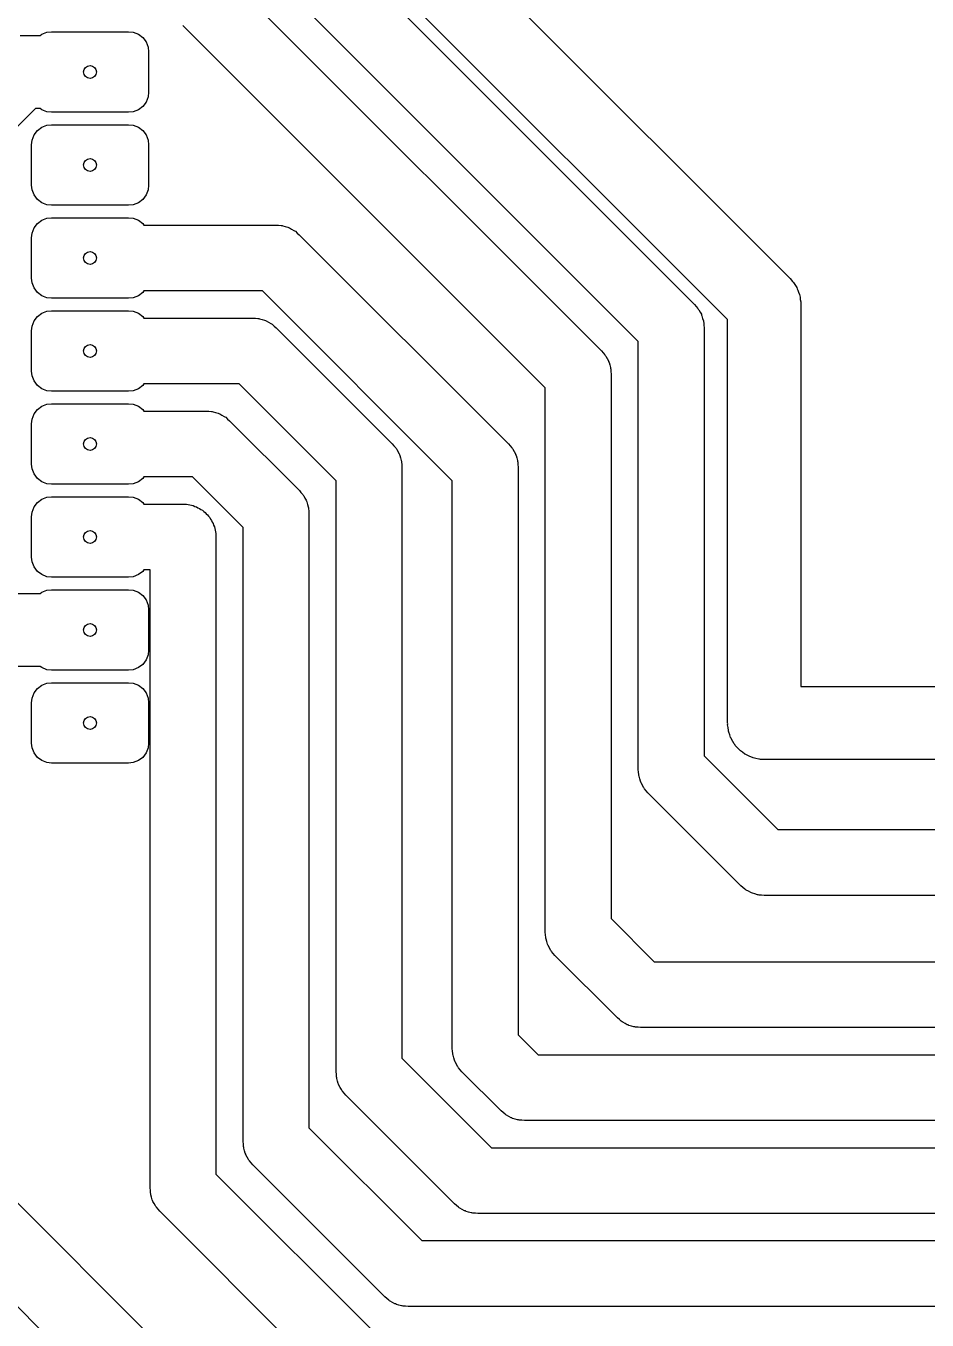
# Model space of a CAD drawing. Extents: x 3.77 to 7.14, y -5.39 to -1.99.
# Drawn here: x 5.181 to 6.15, y -4.667 to -3.275 of the extents above; entities that cross this region are included whole.
import ezdxf

# ---------------------------------------------------------------- set-up
doc = ezdxf.new("R2010")
doc.units = 0
doc.header["$MEASUREMENT"] = 0
doc.layers.add('BLACK', color=7, linetype='CONTINUOUS')

msp = doc.modelspace()

# ---------------------------------------------------------------- linework, layer by layer
at = {"layer": 'BLACK', "linetype": 'CONTINUOUS'}
for p, q in [((5.61437, -3.15869), (6.00284, -3.54716)), ((5.51043, -3.18532), (5.90005, -3.57495)), ((5.93563, -3.59131), (5.54716, -3.20284)), ((5.83957, -3.61468), (5.44995, -3.22505)), ((5.41043, -3.23532), (5.80005, -3.62495)), ((5.19805, -3.28447), (5.20353, -3.28231)), ((5.20353, -3.28231), (5.20866, -3.28169)), ((5.20866, -3.28169), (5.29134, -3.28169)), ((5.29134, -3.28169), (5.29647, -3.28231)), ((5.29647, -3.28231), (5.30195, -3.28447)), ((5.73957, -3.66468), (5.34995, -3.27505)), ((5.175, -3.28563), (5.19652, -3.28563)), ((5.19652, -3.28563), (5.19805, -3.28447)), ((5.30195, -3.28447), (5.30665, -3.28804)), ((5.30665, -3.28804), (5.31021, -3.29273)), ((5.31021, -3.29273), (5.31238, -3.29822)), ((5.31238, -3.29822), (5.31299, -3.30335)), ((5.31299, -3.30335), (5.31299, -3.34665)), ((5.31238, -3.35178), (5.31021, -3.35727)), ((5.31299, -3.34665), (5.31238, -3.35178)), ((5.19131, -3.36437), (5.02784, -3.52784)), ((5.19652, -3.36437), (5.19131, -3.36437)), ((5.19805, -3.36553), (5.19652, -3.36437)), ((5.20353, -3.36769), (5.19805, -3.36553)), ((5.20866, -3.36831), (5.20353, -3.36769)), ((5.29647, -3.36769), (5.29134, -3.36831)), ((5.30195, -3.36553), (5.29647, -3.36769)), ((5.30665, -3.36196), (5.30195, -3.36553)), ((5.31021, -3.35727), (5.30665, -3.36196)), ((5.20353, -3.38231), (5.20866, -3.38169)), ((5.29134, -3.36831), (5.20866, -3.36831)), ((5.20866, -3.38169), (5.29134, -3.38169)), ((5.29134, -3.38169), (5.29647, -3.38231)), ((5.18762, -3.39822), (5.18979, -3.39273)), ((5.18979, -3.39273), (5.19335, -3.38804)), ((5.19335, -3.38804), (5.19805, -3.38447)), ((5.19805, -3.38447), (5.20353, -3.38231)), ((5.29647, -3.38231), (5.30195, -3.38447)), ((5.30195, -3.38447), (5.30665, -3.38804)), ((5.30665, -3.38804), (5.31021, -3.39273)), ((5.31021, -3.39273), (5.31238, -3.39822)), ((5.18701, -3.40335), (5.18762, -3.39822)), ((5.18701, -3.44665), (5.18701, -3.40335)), ((5.31238, -3.39822), (5.31299, -3.40335)), ((5.31299, -3.40335), (5.31299, -3.44665)), ((5.18762, -3.45178), (5.18701, -3.44665)), ((5.31299, -3.44665), (5.31238, -3.45178)), ((5.18979, -3.45727), (5.18762, -3.45178)), ((5.19335, -3.46196), (5.18979, -3.45727)), ((5.19805, -3.46553), (5.19335, -3.46196)), ((5.30665, -3.46196), (5.30195, -3.46553)), ((5.31021, -3.45727), (5.30665, -3.46196)), ((5.31238, -3.45178), (5.31021, -3.45727)), ((5.20353, -3.46769), (5.19805, -3.46553)), ((5.20866, -3.46831), (5.20353, -3.46769)), ((5.29134, -3.46831), (5.20866, -3.46831)), ((5.29647, -3.46769), (5.29134, -3.46831)), ((5.30195, -3.46553), (5.29647, -3.46769)), ((5.18762, -3.49822), (5.18979, -3.49273)), ((5.18979, -3.49273), (5.19335, -3.48804)), ((5.19335, -3.48804), (5.19805, -3.48447)), ((5.19805, -3.48447), (5.20353, -3.48231)), ((5.20353, -3.48231), (5.20866, -3.48169)), ((5.20866, -3.48169), (5.29134, -3.48169)), ((5.29134, -3.48169), (5.29647, -3.48231)), ((5.29647, -3.48231), (5.30195, -3.48447)), ((5.30195, -3.48447), (5.30665, -3.48804)), ((5.30665, -3.48804), (5.30781, -3.48957)), ((5.30781, -3.48957), (5.45, -3.48957)), ((5.45, -3.48957), (5.45277, -3.48986)), ((5.45277, -3.48986), (5.45554, -3.49)), ((5.45554, -3.49), (5.45644, -3.49024)), ((5.45644, -3.49024), (5.45737, -3.49034)), ((5.45737, -3.49034), (5.46001, -3.4912)), ((5.46001, -3.4912), (5.4627, -3.49192)), ((5.4627, -3.49192), (5.46353, -3.49234)), ((5.46353, -3.49234), (5.46441, -3.49263)), ((5.46441, -3.49263), (5.46682, -3.49402)), ((5.18701, -3.50335), (5.18762, -3.49822)), ((5.18701, -3.54665), (5.18701, -3.50335)), ((5.46682, -3.49402), (5.4693, -3.49528)), ((5.4693, -3.49528), (5.47002, -3.49587)), ((5.47002, -3.49587), (5.47083, -3.49633)), ((5.47083, -3.49633), (5.47289, -3.49819)), ((5.47289, -3.49819), (5.47505, -3.49995)), ((5.47505, -3.49995), (5.70005, -3.72495)), ((5.18762, -3.55178), (5.18701, -3.54665)), ((6.00284, -3.54716), (6.00551, -3.55012)), ((5.18979, -3.55727), (5.18762, -3.55178)), ((5.19335, -3.56196), (5.18979, -3.55727)), ((5.19805, -3.56553), (5.19335, -3.56196)), ((5.30665, -3.56196), (5.30195, -3.56553)), ((5.30781, -3.56043), (5.30665, -3.56196)), ((5.43532, -3.56043), (5.30781, -3.56043)), ((5.63957, -3.76468), (5.43532, -3.56043)), ((6.00551, -3.55012), (6.00634, -3.55137)), ((6.00634, -3.55137), (6.00731, -3.55251)), ((6.00731, -3.55251), (6.00852, -3.55469)), ((6.00852, -3.55469), (6.0099, -3.55677)), ((6.0099, -3.55677), (6.01045, -3.55816)), ((6.01045, -3.55816), (6.01118, -3.55947)), ((6.01118, -3.55947), (6.01193, -3.56185)), ((6.01193, -3.56185), (6.01285, -3.56417)), ((5.20353, -3.56769), (5.19805, -3.56553)), ((5.20866, -3.56831), (5.20353, -3.56769)), ((5.29134, -3.56831), (5.20866, -3.56831)), ((5.29647, -3.56769), (5.29134, -3.56831)), ((5.30195, -3.56553), (5.29647, -3.56769)), ((5.90005, -3.57495), (5.90181, -3.57711)), ((6.01285, -3.56417), (6.01312, -3.56564)), ((6.01312, -3.56564), (6.01356, -3.56707)), ((6.01356, -3.56707), (6.01382, -3.56956)), ((6.01382, -3.56956), (6.01426, -3.57201)), ((6.01426, -3.57201), (6.01422, -3.57351)), ((6.01422, -3.57351), (6.01437, -3.575)), ((6.01437, -3.575), (6.01437, -3.98563)), ((5.18979, -3.59273), (5.19335, -3.58804)), ((5.19335, -3.58804), (5.19805, -3.58447)), ((5.19805, -3.58447), (5.20353, -3.58231)), ((5.20353, -3.58231), (5.20866, -3.58169)), ((5.20866, -3.58169), (5.29134, -3.58169)), ((5.29134, -3.58169), (5.29647, -3.58231)), ((5.29647, -3.58231), (5.30195, -3.58447)), ((5.30195, -3.58447), (5.30665, -3.58804)), ((5.30665, -3.58804), (5.30781, -3.58957)), ((5.30781, -3.58957), (5.42504, -3.58957)), ((5.42504, -3.58957), (5.4278, -3.58986)), ((5.4278, -3.58986), (5.43058, -3.59)), ((5.43058, -3.59), (5.43148, -3.59024)), ((5.43148, -3.59024), (5.4324, -3.59034)), ((5.4324, -3.59034), (5.43505, -3.5912)), ((5.90181, -3.57711), (5.90367, -3.57917)), ((5.90367, -3.57917), (5.90413, -3.57998)), ((5.90413, -3.57998), (5.90472, -3.5807)), ((5.90472, -3.5807), (5.90598, -3.58318)), ((5.90598, -3.58318), (5.90737, -3.58559)), ((5.90737, -3.58559), (5.90766, -3.58647)), ((5.90766, -3.58647), (5.90808, -3.5873)), ((5.90808, -3.5873), (5.9088, -3.58999)), ((5.9088, -3.58999), (5.90966, -3.59263)), ((5.18701, -3.60335), (5.18762, -3.59822)), ((5.18701, -3.64665), (5.18701, -3.60335)), ((5.18762, -3.59822), (5.18979, -3.59273)), ((5.43505, -3.5912), (5.43774, -3.59192)), ((5.43774, -3.59192), (5.43856, -3.59234)), ((5.43856, -3.59234), (5.43945, -3.59263)), ((5.43945, -3.59263), (5.44186, -3.59402)), ((5.44186, -3.59402), (5.44434, -3.59528)), ((5.44434, -3.59528), (5.44506, -3.59587)), ((5.44506, -3.59587), (5.44586, -3.59633)), ((5.44586, -3.59633), (5.44793, -3.59819)), ((5.44793, -3.59819), (5.45009, -3.59995)), ((5.45009, -3.59995), (5.57507, -3.72493)), ((5.90966, -3.59263), (5.90976, -3.59356)), ((5.90976, -3.59356), (5.91, -3.59446)), ((5.91, -3.59446), (5.91014, -3.59723)), ((5.91014, -3.59723), (5.91043, -3.6)), ((5.91043, -3.6), (5.91043, -4.06032)), ((5.93563, -4.025), (5.93563, -3.59131)), ((5.83957, -4.075), (5.83957, -3.61468)), ((5.80005, -3.62495), (5.80181, -3.62711)), ((5.80181, -3.62711), (5.80367, -3.62917)), ((5.80367, -3.62917), (5.80413, -3.62998)), ((5.80413, -3.62998), (5.80472, -3.6307)), ((5.80472, -3.6307), (5.80598, -3.63318)), ((5.80598, -3.63318), (5.80737, -3.63559)), ((5.80737, -3.63559), (5.80766, -3.63647)), ((5.80766, -3.63647), (5.80808, -3.6373)), ((5.80808, -3.6373), (5.8088, -3.63999)), ((5.8088, -3.63999), (5.80966, -3.64263)), ((5.80966, -3.64263), (5.80976, -3.64356)), ((5.80976, -3.64356), (5.81, -3.64446)), ((5.81, -3.64446), (5.81014, -3.64723)), ((5.18762, -3.65178), (5.18701, -3.64665)), ((5.18979, -3.65727), (5.18762, -3.65178)), ((5.19335, -3.66196), (5.18979, -3.65727)), ((5.81014, -3.64723), (5.81043, -3.65)), ((5.81043, -3.65), (5.81043, -4.23532)), ((5.19805, -3.66553), (5.19335, -3.66196)), ((5.20353, -3.66769), (5.19805, -3.66553)), ((5.20866, -3.66831), (5.20353, -3.66769)), ((5.29134, -3.66831), (5.20866, -3.66831)), ((5.29647, -3.66769), (5.29134, -3.66831)), ((5.30195, -3.66553), (5.29647, -3.66769)), ((5.30665, -3.66196), (5.30195, -3.66553)), ((5.30781, -3.66043), (5.30665, -3.66196)), ((5.41036, -3.66043), (5.30781, -3.66043)), ((5.51459, -3.76466), (5.41036, -3.66043)), ((5.73957, -4.25), (5.73957, -3.66468)), ((4.31437, -3.68369), (5.40843, -4.77776)), ((5.19335, -3.68804), (5.19805, -3.68447)), ((5.19805, -3.68447), (5.20353, -3.68231)), ((5.20353, -3.68231), (5.20866, -3.68169)), ((5.20866, -3.68169), (5.29134, -3.68169)), ((5.29134, -3.68169), (5.29647, -3.68231)), ((5.29647, -3.68231), (5.30195, -3.68447)), ((5.30195, -3.68447), (5.30665, -3.68804)), ((5.18701, -3.70335), (5.18762, -3.69822)), ((5.18762, -3.69822), (5.18979, -3.69273)), ((5.18979, -3.69273), (5.19335, -3.68804)), ((5.30665, -3.68804), (5.30781, -3.68957)), ((5.30781, -3.68957), (5.37504, -3.68957)), ((5.37504, -3.68957), (5.3778, -3.68986)), ((5.3778, -3.68986), (5.38058, -3.69)), ((5.38058, -3.69), (5.38148, -3.69024)), ((5.38148, -3.69024), (5.3824, -3.69034)), ((5.3824, -3.69034), (5.38505, -3.6912)), ((5.38505, -3.6912), (5.38774, -3.69192)), ((5.38774, -3.69192), (5.38856, -3.69234)), ((5.38856, -3.69234), (5.38945, -3.69263)), ((5.38945, -3.69263), (5.39186, -3.69402)), ((5.39186, -3.69402), (5.39434, -3.69528)), ((5.39434, -3.69528), (5.39506, -3.69587)), ((5.39506, -3.69587), (5.39586, -3.69633)), ((5.39586, -3.69633), (5.39793, -3.69819)), ((5.39793, -3.69819), (5.40009, -3.69995)), ((5.40009, -3.69995), (5.47507, -3.77493)), ((5.18701, -3.74665), (5.18701, -3.70335)), ((5.36429, -4.84496), (4.24716, -3.72784)), ((5.57507, -3.72493), (5.57682, -3.72709)), ((5.57682, -3.72709), (5.57868, -3.72915)), ((5.57868, -3.72915), (5.57915, -3.72996)), ((5.70005, -3.72495), (5.70181, -3.72711)), ((5.70181, -3.72711), (5.70367, -3.72917)), ((5.70367, -3.72917), (5.70413, -3.72998)), ((5.57915, -3.72996), (5.57974, -3.73068)), ((5.57974, -3.73068), (5.581, -3.73316)), ((5.581, -3.73316), (5.58239, -3.73557)), ((5.58239, -3.73557), (5.58268, -3.73645)), ((5.58268, -3.73645), (5.5831, -3.73728)), ((5.5831, -3.73728), (5.58382, -3.73997)), ((5.58382, -3.73997), (5.58468, -3.74261)), ((5.58468, -3.74261), (5.58477, -3.74354)), ((5.58477, -3.74354), (5.58502, -3.74444)), ((5.70413, -3.72998), (5.70472, -3.7307)), ((5.70472, -3.7307), (5.70598, -3.73318)), ((5.70598, -3.73318), (5.70737, -3.73559)), ((5.70737, -3.73559), (5.70766, -3.73647)), ((5.70766, -3.73647), (5.70808, -3.7373)), ((5.70808, -3.7373), (5.7088, -3.73999)), ((5.7088, -3.73999), (5.70966, -3.74263)), ((5.70966, -3.74263), (5.70976, -3.74356)), ((5.70976, -3.74356), (5.71, -3.74446)), ((5.18762, -3.75178), (5.18701, -3.74665)), ((5.18979, -3.75727), (5.18762, -3.75178)), ((5.19335, -3.76196), (5.18979, -3.75727)), ((5.58502, -3.74444), (5.58516, -3.74721)), ((5.58516, -3.74721), (5.58545, -3.74998)), ((5.58545, -3.74998), (5.58545, -4.38534)), ((5.71, -3.74446), (5.71014, -3.74723)), ((5.71014, -3.74723), (5.71043, -3.75)), ((5.71043, -3.75), (5.71043, -4.36032)), ((5.19805, -3.76553), (5.19335, -3.76196)), ((5.20353, -3.76769), (5.19805, -3.76553)), ((5.20866, -3.76831), (5.20353, -3.76769)), ((5.29134, -3.76831), (5.20866, -3.76831)), ((5.29647, -3.76769), (5.29134, -3.76831)), ((5.30195, -3.76553), (5.29647, -3.76769)), ((5.30665, -3.76196), (5.30195, -3.76553)), ((5.30781, -3.76043), (5.30665, -3.76196)), ((5.36036, -3.76043), (5.30781, -3.76043)), ((5.41459, -3.81466), (5.36036, -3.76043)), ((5.51459, -4.40002), (5.51459, -3.76466)), ((5.63957, -4.375), (5.63957, -3.76468)), ((5.19335, -3.78804), (5.19805, -3.78447)), ((5.19805, -3.78447), (5.20353, -3.78231)), ((5.20353, -3.78231), (5.20866, -3.78169)), ((5.20866, -3.78169), (5.29134, -3.78169)), ((5.29134, -3.78169), (5.29647, -3.78231)), ((5.29647, -3.78231), (5.30195, -3.78447)), ((5.30195, -3.78447), (5.30665, -3.78804)), ((5.47507, -3.77493), (5.47682, -3.77709)), ((5.47682, -3.77709), (5.47868, -3.77915)), ((5.47868, -3.77915), (5.47915, -3.77996)), ((5.47915, -3.77996), (5.47974, -3.78068)), ((5.47974, -3.78068), (5.481, -3.78316)), ((5.481, -3.78316), (5.48239, -3.78557)), ((5.18701, -3.80335), (5.18762, -3.79822)), ((5.18762, -3.79822), (5.18979, -3.79273)), ((5.18979, -3.79273), (5.19335, -3.78804)), ((5.30665, -3.78804), (5.30781, -3.78957)), ((5.30781, -3.78957), (5.35, -3.78957)), ((5.35, -3.78957), (5.35185, -3.78976)), ((5.35185, -3.78976), (5.3537, -3.78976)), ((5.3537, -3.78976), (5.35552, -3.79015)), ((5.35552, -3.79015), (5.35737, -3.79034)), ((5.35737, -3.79034), (5.35913, -3.79092)), ((5.35913, -3.79092), (5.36095, -3.7913)), ((5.36095, -3.7913), (5.36265, -3.79206)), ((5.36265, -3.79206), (5.36441, -3.79263)), ((5.36441, -3.79263), (5.36602, -3.79356)), ((5.36602, -3.79356), (5.36772, -3.79431)), ((5.36772, -3.79431), (5.36922, -3.79541)), ((5.36922, -3.79541), (5.37083, -3.79633)), ((5.37083, -3.79633), (5.37221, -3.79758)), ((5.37221, -3.79758), (5.37371, -3.79867)), ((5.37371, -3.79867), (5.37495, -3.80005)), ((5.48239, -3.78557), (5.48268, -3.78645)), ((5.48268, -3.78645), (5.4831, -3.78728)), ((5.4831, -3.78728), (5.48382, -3.78997)), ((5.48382, -3.78997), (5.48468, -3.79261)), ((5.48468, -3.79261), (5.48477, -3.79354)), ((5.48477, -3.79354), (5.48502, -3.79444)), ((5.48502, -3.79444), (5.48516, -3.79722)), ((5.48516, -3.79722), (5.48545, -3.79998)), ((5.18701, -3.84665), (5.18701, -3.80335)), ((5.37495, -3.80005), (5.37633, -3.80129)), ((5.37633, -3.80129), (5.37742, -3.80279)), ((5.37742, -3.80279), (5.37867, -3.80417)), ((5.37867, -3.80417), (5.37959, -3.80578)), ((5.37959, -3.80578), (5.38069, -3.80728)), ((5.38069, -3.80728), (5.38144, -3.80898)), ((5.38144, -3.80898), (5.38237, -3.81059)), ((5.38237, -3.81059), (5.38294, -3.81235)), ((5.38294, -3.81235), (5.3837, -3.81405)), ((5.48545, -3.79998), (5.48545, -4.46034)), ((5.3837, -3.81405), (5.38408, -3.81587)), ((5.38408, -3.81587), (5.38466, -3.81763)), ((5.38466, -3.81763), (5.38485, -3.81948)), ((5.38485, -3.81948), (5.38524, -3.8213)), ((5.38524, -3.8213), (5.38524, -3.82315)), ((5.38524, -3.82315), (5.38543, -3.825)), ((5.38543, -3.825), (5.38543, -4.51032)), ((5.41459, -4.47502), (5.41459, -3.81466)), ((5.18762, -3.85178), (5.18701, -3.84665)), ((5.18979, -3.85727), (5.18762, -3.85178)), ((5.19335, -3.86196), (5.18979, -3.85727)), ((5.19805, -3.86553), (5.19335, -3.86196)), ((5.20353, -3.86769), (5.19805, -3.86553)), ((5.20866, -3.86831), (5.20353, -3.86769)), ((5.29134, -3.86831), (5.20866, -3.86831)), ((5.29647, -3.86769), (5.29134, -3.86831)), ((5.30195, -3.86553), (5.29647, -3.86769)), ((5.30665, -3.86196), (5.30195, -3.86553)), ((5.30781, -3.86043), (5.30665, -3.86196)), ((5.31457, -3.86043), (5.30781, -3.86043)), ((5.31457, -4.525), (5.31457, -3.86043)), ((5.19805, -3.88447), (5.20353, -3.88231)), ((5.20353, -3.88231), (5.20866, -3.88169)), ((5.20866, -3.88169), (5.29134, -3.88169)), ((5.29134, -3.88169), (5.29647, -3.88231)), ((5.29647, -3.88231), (5.30195, -3.88447)), ((4.94131, -3.88563), (5.19652, -3.88563)), ((5.19652, -3.88563), (5.19805, -3.88447)), ((5.30195, -3.88447), (5.30665, -3.88804)), ((5.30665, -3.88804), (5.31021, -3.89273)), ((5.31021, -3.89273), (5.31238, -3.89822)), ((5.31238, -3.89822), (5.31299, -3.90335)), ((5.31299, -3.90335), (5.31299, -3.94665)), ((5.31238, -3.95178), (5.31021, -3.95727)), ((5.31299, -3.94665), (5.31238, -3.95178)), ((5.19652, -3.96437), (4.925, -3.96437)), ((5.19805, -3.96553), (5.19652, -3.96437)), ((5.20353, -3.96769), (5.19805, -3.96553)), ((5.30195, -3.96553), (5.29647, -3.96769)), ((5.30665, -3.96196), (5.30195, -3.96553)), ((5.31021, -3.95727), (5.30665, -3.96196)), ((5.20866, -3.96831), (5.20353, -3.96769)), ((5.29134, -3.96831), (5.20866, -3.96831)), ((5.29647, -3.96769), (5.29134, -3.96831)), ((5.18762, -3.99822), (5.18979, -3.99273)), ((5.18979, -3.99273), (5.19335, -3.98804)), ((5.19335, -3.98804), (5.19805, -3.98447)), ((5.19805, -3.98447), (5.20353, -3.98231)), ((5.20353, -3.98231), (5.20866, -3.98169)), ((5.20866, -3.98169), (5.29134, -3.98169)), ((5.29134, -3.98169), (5.29647, -3.98231)), ((5.29647, -3.98231), (5.30195, -3.98447)), ((5.30195, -3.98447), (5.30665, -3.98804)), ((5.30665, -3.98804), (5.31021, -3.99273)), ((5.31021, -3.99273), (5.31238, -3.99822)), ((6.01437, -3.98563), (6.19652, -3.98563)), ((5.18701, -4.00335), (5.18762, -3.99822)), ((5.18701, -4.04665), (5.18701, -4.00335)), ((5.31238, -3.99822), (5.31299, -4.00335)), ((5.31299, -4.00335), (5.31299, -4.04665)), ((5.93573, -4.02599), (5.93563, -4.025)), ((5.93568, -4.02699), (5.93573, -4.02599)), ((5.93613, -4.02995), (5.93568, -4.02699)), ((5.93644, -4.03293), (5.93613, -4.02995)), ((5.93674, -4.03388), (5.93644, -4.03293)), ((5.93689, -4.03487), (5.93674, -4.03388)), ((5.93793, -4.03767), (5.93689, -4.03487)), ((5.18762, -4.05178), (5.18701, -4.04665)), ((5.31299, -4.04665), (5.31238, -4.05178)), ((5.93882, -4.04053), (5.93793, -4.03767)), ((5.93931, -4.0414), (5.93882, -4.04053)), ((5.93965, -4.04234), (5.93931, -4.0414)), ((5.94124, -4.04488), (5.93965, -4.04234)), ((5.94269, -4.04749), (5.94124, -4.04488)), ((5.94334, -4.04825), (5.94269, -4.04749)), ((5.94387, -4.0491), (5.94334, -4.04825)), ((5.94593, -4.05127), (5.94387, -4.0491)), ((5.18979, -4.05727), (5.18762, -4.05178)), ((5.19335, -4.06196), (5.18979, -4.05727)), ((5.19805, -4.06553), (5.19335, -4.06196)), ((5.30665, -4.06196), (5.30195, -4.06553)), ((5.31021, -4.05727), (5.30665, -4.06196)), ((5.31238, -4.05178), (5.31021, -4.05727)), ((5.91043, -4.06032), (5.98968, -4.13957)), ((5.94788, -4.05354), (5.94593, -4.05127)), ((5.94867, -4.05415), (5.94788, -4.05354)), ((5.94936, -4.05487), (5.94867, -4.05415)), ((5.95181, -4.05658), (5.94936, -4.05487)), ((5.95417, -4.05841), (5.95181, -4.05658)), ((5.95507, -4.05885), (5.95417, -4.05841)), ((5.95589, -4.05942), (5.95507, -4.05885)), ((5.95864, -4.0606), (5.95589, -4.05942)), ((5.96133, -4.06192), (5.95864, -4.0606)), ((5.96229, -4.06217), (5.96133, -4.06192)), ((5.96321, -4.06256), (5.96229, -4.06217)), ((5.96614, -4.06317), (5.96321, -4.06256)), ((5.96904, -4.06392), (5.96614, -4.06317)), ((5.20353, -4.06769), (5.19805, -4.06553)), ((5.20866, -4.06831), (5.20353, -4.06769)), ((5.29134, -4.06831), (5.20866, -4.06831)), ((5.29647, -4.06769), (5.29134, -4.06831)), ((5.30195, -4.06553), (5.29647, -4.06769)), ((5.83986, -4.07777), (5.83957, -4.075)), ((5.97004, -4.06397), (5.96904, -4.06392)), ((5.97102, -4.06417), (5.97004, -4.06397)), ((5.975, -4.06437), (5.97102, -4.06417)), ((6.19652, -4.06437), (5.975, -4.06437)), ((5.84, -4.08054), (5.83986, -4.07777)), ((5.84024, -4.08144), (5.84, -4.08054)), ((5.84034, -4.08237), (5.84024, -4.08144)), ((5.8412, -4.08501), (5.84034, -4.08237)), ((5.84192, -4.0877), (5.8412, -4.08501)), ((5.84234, -4.08853), (5.84192, -4.0877)), ((5.84263, -4.08941), (5.84234, -4.08853)), ((5.84402, -4.09182), (5.84263, -4.08941)), ((5.84528, -4.0943), (5.84402, -4.09182)), ((5.84587, -4.09502), (5.84528, -4.0943)), ((5.84633, -4.09583), (5.84587, -4.09502)), ((5.84819, -4.09789), (5.84633, -4.09583)), ((5.84995, -4.10005), (5.84819, -4.09789)), ((5.94995, -4.20005), (5.84995, -4.10005)), ((5.98968, -4.13957), (6.28532, -4.13957)), ((5.95211, -4.20181), (5.94995, -4.20005)), ((5.95417, -4.20367), (5.95211, -4.20181)), ((5.95498, -4.20413), (5.95417, -4.20367)), ((5.9557, -4.20472), (5.95498, -4.20413)), ((5.95818, -4.20598), (5.9557, -4.20472)), ((5.96059, -4.20737), (5.95818, -4.20598)), ((5.96147, -4.20766), (5.96059, -4.20737)), ((5.9623, -4.20808), (5.96147, -4.20766)), ((5.96499, -4.2088), (5.9623, -4.20808)), ((5.96763, -4.20966), (5.96499, -4.2088)), ((5.96856, -4.20976), (5.96763, -4.20966)), ((5.96946, -4.21), (5.96856, -4.20976)), ((5.97223, -4.21014), (5.96946, -4.21)), ((5.975, -4.21043), (5.97223, -4.21014)), ((6.3, -4.21043), (5.975, -4.21043)), ((5.81043, -4.23532), (5.8568, -4.28169)), ((5.73986, -4.25277), (5.73957, -4.25)), ((5.74, -4.25554), (5.73986, -4.25277)), ((5.74024, -4.25644), (5.74, -4.25554)), ((5.74034, -4.25737), (5.74024, -4.25644)), ((5.7412, -4.26001), (5.74034, -4.25737)), ((5.74192, -4.2627), (5.7412, -4.26001)), ((5.74234, -4.26353), (5.74192, -4.2627)), ((5.74263, -4.26441), (5.74234, -4.26353)), ((5.74402, -4.26682), (5.74263, -4.26441)), ((5.74528, -4.2693), (5.74402, -4.26682)), ((5.74587, -4.27002), (5.74528, -4.2693)), ((5.74633, -4.27083), (5.74587, -4.27002)), ((5.74819, -4.27289), (5.74633, -4.27083)), ((5.74995, -4.27505), (5.74819, -4.27289)), ((5.81707, -4.34218), (5.74995, -4.27505)), ((5.8568, -4.28169), (6.86778, -4.28169)), ((5.81923, -4.34393), (5.81707, -4.34218)), ((5.8213, -4.34579), (5.81923, -4.34393)), ((5.8221, -4.34626), (5.8213, -4.34579)), ((5.82283, -4.34684), (5.8221, -4.34626)), ((5.82531, -4.34811), (5.82283, -4.34684)), ((5.82771, -4.3495), (5.82531, -4.34811)), ((5.8286, -4.34978), (5.82771, -4.3495)), ((5.82943, -4.35021), (5.8286, -4.34978)), ((5.83211, -4.35093), (5.82943, -4.35021)), ((5.83476, -4.35178), (5.83211, -4.35093)), ((5.83568, -4.35188), (5.83476, -4.35178)), ((5.83658, -4.35212), (5.83568, -4.35188)), ((5.83936, -4.35227), (5.83658, -4.35212)), ((5.84213, -4.35256), (5.83936, -4.35227)), ((6.86778, -4.35256), (5.84213, -4.35256)), ((5.71043, -4.36032), (5.7318, -4.38169)), ((5.63986, -4.37777), (5.63957, -4.375)), ((5.64, -4.38054), (5.63986, -4.37777)), ((5.64024, -4.38144), (5.64, -4.38054)), ((5.64034, -4.38237), (5.64024, -4.38144)), ((5.6412, -4.38501), (5.64034, -4.38237)), ((5.7318, -4.38169), (6.86778, -4.38169)), ((5.58545, -4.38534), (5.6818, -4.48169)), ((5.64192, -4.3877), (5.6412, -4.38501)), ((5.64234, -4.38853), (5.64192, -4.3877)), ((5.64263, -4.38941), (5.64234, -4.38853)), ((5.64402, -4.39182), (5.64263, -4.38941)), ((5.64528, -4.3943), (5.64402, -4.39182)), ((5.64587, -4.39502), (5.64528, -4.3943)), ((5.64633, -4.39583), (5.64587, -4.39502)), ((5.64819, -4.39789), (5.64633, -4.39583)), ((5.51488, -4.40278), (5.51459, -4.40002)), ((5.51502, -4.40556), (5.51488, -4.40278)), ((5.51526, -4.40646), (5.51502, -4.40556)), ((5.51536, -4.40739), (5.51526, -4.40646)), ((5.51622, -4.41003), (5.51536, -4.40739)), ((5.51694, -4.41272), (5.51622, -4.41003)), ((5.64995, -4.40005), (5.64819, -4.39789)), ((5.69207, -4.44218), (5.64995, -4.40005)), ((5.51736, -4.41355), (5.51694, -4.41272)), ((5.51765, -4.41443), (5.51736, -4.41355)), ((5.51904, -4.41684), (5.51765, -4.41443)), ((5.5203, -4.41932), (5.51904, -4.41684)), ((5.52089, -4.42004), (5.5203, -4.41932)), ((5.52135, -4.42085), (5.52089, -4.42004)), ((5.52321, -4.42291), (5.52135, -4.42085)), ((5.52496, -4.42507), (5.52321, -4.42291)), ((5.64207, -4.54218), (5.52496, -4.42507)), ((5.69423, -4.44393), (5.69207, -4.44218)), ((5.6963, -4.44579), (5.69423, -4.44393)), ((5.6971, -4.44626), (5.6963, -4.44579)), ((5.69783, -4.44684), (5.6971, -4.44626)), ((5.70031, -4.44811), (5.69783, -4.44684)), ((5.70271, -4.4495), (5.70031, -4.44811)), ((5.7036, -4.44978), (5.70271, -4.4495)), ((5.70443, -4.45021), (5.7036, -4.44978)), ((5.70711, -4.45093), (5.70443, -4.45021)), ((5.70976, -4.45178), (5.70711, -4.45093)), ((5.71068, -4.45188), (5.70976, -4.45178)), ((5.71158, -4.45212), (5.71068, -4.45188)), ((5.71436, -4.45227), (5.71158, -4.45212)), ((5.71713, -4.45256), (5.71436, -4.45227)), ((6.86778, -4.45256), (5.71713, -4.45256)), ((5.48545, -4.46034), (5.6068, -4.58169)), ((5.41488, -4.47778), (5.41459, -4.47502)), ((5.41502, -4.48056), (5.41488, -4.47778)), ((5.41526, -4.48146), (5.41502, -4.48056)), ((5.41536, -4.48239), (5.41526, -4.48146)), ((5.41622, -4.48503), (5.41536, -4.48239)), ((5.41694, -4.48772), (5.41622, -4.48503)), ((5.41736, -4.48855), (5.41694, -4.48772)), ((5.41765, -4.48943), (5.41736, -4.48855)), ((5.41904, -4.49184), (5.41765, -4.48943)), ((5.4203, -4.49432), (5.41904, -4.49184)), ((5.42089, -4.49504), (5.4203, -4.49432)), ((5.42135, -4.49585), (5.42089, -4.49504)), ((5.6818, -4.48169), (6.86778, -4.48169)), ((5.42321, -4.49791), (5.42135, -4.49585)), ((5.42496, -4.50007), (5.42321, -4.49791)), ((5.56707, -4.64218), (5.42496, -4.50007)), ((5.38543, -4.51032), (5.5568, -4.68169)), ((5.31486, -4.52777), (5.31457, -4.525)), ((5.315, -4.53054), (5.31486, -4.52777)), ((5.31524, -4.53144), (5.315, -4.53054)), ((5.31534, -4.53237), (5.31524, -4.53144)), ((5.3162, -4.53501), (5.31534, -4.53237)), ((5.31692, -4.5377), (5.3162, -4.53501)), ((5.31734, -4.53853), (5.31692, -4.5377)), ((5.31763, -4.53941), (5.31734, -4.53853)), ((5.31902, -4.54182), (5.31763, -4.53941)), ((5.32028, -4.5443), (5.31902, -4.54182)), ((5.32087, -4.54502), (5.32028, -4.5443)), ((5.32133, -4.54583), (5.32087, -4.54502)), ((5.32319, -4.54789), (5.32133, -4.54583)), ((5.32495, -4.55005), (5.32319, -4.54789)), ((5.51707, -4.74218), (5.32495, -4.55005)), ((5.64423, -4.54393), (5.64207, -4.54218)), ((5.6463, -4.54579), (5.64423, -4.54393)), ((5.6471, -4.54626), (5.6463, -4.54579)), ((5.64783, -4.54684), (5.6471, -4.54626)), ((5.65031, -4.54811), (5.64783, -4.54684)), ((5.65271, -4.5495), (5.65031, -4.54811)), ((5.6536, -4.54978), (5.65271, -4.5495)), ((5.65443, -4.55021), (5.6536, -4.54978)), ((5.65711, -4.55093), (5.65443, -4.55021)), ((5.65976, -4.55178), (5.65711, -4.55093)), ((5.66068, -4.55188), (5.65976, -4.55178)), ((5.66158, -4.55212), (5.66068, -4.55188)), ((5.66436, -4.55227), (5.66158, -4.55212)), ((5.66713, -4.55256), (5.66436, -4.55227)), ((6.86778, -4.55256), (5.66713, -4.55256)), ((5.6068, -4.58169), (6.86778, -4.58169)), ((5.56923, -4.64393), (5.56707, -4.64218)), ((5.5713, -4.64579), (5.56923, -4.64393)), ((5.5721, -4.64626), (5.5713, -4.64579)), ((5.57283, -4.64684), (5.5721, -4.64626)), ((5.57531, -4.64811), (5.57283, -4.64684)), ((5.57771, -4.6495), (5.57531, -4.64811)), ((5.5786, -4.64978), (5.57771, -4.6495)), ((5.57943, -4.65021), (5.5786, -4.64978)), ((5.58211, -4.65093), (5.57943, -4.65021)), ((5.58476, -4.65178), (5.58211, -4.65093)), ((5.58568, -4.65188), (5.58476, -4.65178)), ((5.58658, -4.65212), (5.58568, -4.65188)), ((5.58936, -4.65227), (5.58658, -4.65212)), ((5.59213, -4.65256), (5.58936, -4.65227)), ((6.86778, -4.65256), (5.59213, -4.65256))]:
    msp.add_line(p, q, dxfattribs=at)
at = {"layer": 'BLACK'}
for centre in [(5.25, -3.325), (5.25, -3.425), (5.25, -3.525), (5.25, -3.625), (5.25, -3.725), (5.25, -3.825), (5.25, -3.925), (5.25, -4.025)]:
    msp.add_circle(centre, 0.00689, dxfattribs=at)

doc.saveas('drawing.dxf')
